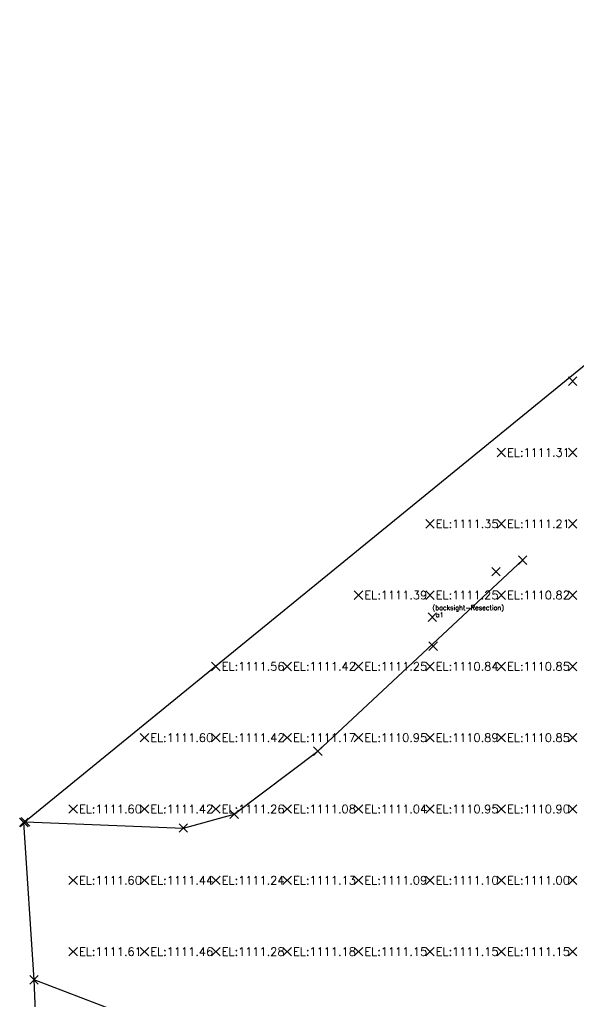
# Model space of a CAD drawing. Header units: metres. Extents: x -212 to 353974, y -37 to 356021.
# Drawn here: x 353707.91 to 353731.41, y 355979.96 to 356021.26 of the extents above; entities that cross this region are included whole.
import ezdxf

# ---------------------------------------------------------------- set-up
doc = ezdxf.new("R2010")
doc.units = ezdxf.units.M
for name, color, linetype in [('C-TINN-BNDY', 110, 'Continuous'), ('C-TOPO-TEXT', 7, 'Continuous'), ('Obs.ts.td2', 7, 'Continuous'), ('Obs.ts.td2_Mark', 7, 'Continuous'), ('Obs.ts.td2_point_desc_Mark', 7, 'Continuous'), ('Survey.td2', 7, 'Continuous'), ('V-NODE', 1, 'Continuous')]:
    doc.layers.add(name, color=color, linetype=linetype)
doc.styles.get("Standard").update_dxf_attribs({"font": 'simplex.shx'})

# ---------------------------------------------------------------- blocks, each defined once
blk = doc.blocks.new('*U1')
at = {"color": 0, "linetype": 'ByBlock', "lineweight": -2, "transparency": 16777216}
for p, q in [((-0.71, -0.71), (0.71, 0.71)), ((-0.71, 0.71), (0.71, -0.71))]:
    blk.add_line(p, q, dxfattribs=at)
blk = doc.blocks.new('*U13', base_point=(353729.0651, 355998.5205, 1110.8051))
at = {"layer": 'V-NODE', "lineweight": -2, "xscale": 0.25, "yscale": 0.25, "zscale": 0.25}
blk.add_blockref('*U1', (353729.0651, 355998.5205, 1110.8051), dxfattribs=at)
blk = doc.blocks.new('*U14', base_point=(353727.9393, 355998.0317, 1110.9292))
at = {"layer": 'V-NODE', "lineweight": -2, "xscale": 0.25, "yscale": 0.25, "zscale": 0.25}
blk.add_blockref('*U1', (353727.9393, 355998.0317, 1110.9292), dxfattribs=at)
blk = doc.blocks.new('*U15', base_point=(353725.3, 355994.9036, 1110.8157))
at = {"layer": 'V-NODE', "lineweight": -2, "xscale": 0.25, "yscale": 0.25, "zscale": 0.25}
blk.add_blockref('*U1', (353725.3, 355994.9036, 1110.8157), dxfattribs=at)
blk = doc.blocks.new('*U16', base_point=(353720.4513, 355990.4857, 1110.9926))
at = {"layer": 'V-NODE', "lineweight": -2, "xscale": 0.25, "yscale": 0.25, "zscale": 0.25}
blk.add_blockref('*U1', (353720.4513, 355990.4857, 1110.9926), dxfattribs=at)
blk = doc.blocks.new('*U17', base_point=(353716.9347, 355987.8264, 1111.1711))
at = {"layer": 'V-NODE', "lineweight": -2, "xscale": 0.25, "yscale": 0.25, "zscale": 0.25}
blk.add_blockref('*U1', (353716.9347, 355987.8264, 1111.1711), dxfattribs=at)
blk = doc.blocks.new('*U18', base_point=(353714.7969, 355987.2478, 1111.3429))
at = {"layer": 'V-NODE', "lineweight": -2, "xscale": 0.25, "yscale": 0.25, "zscale": 0.25}
blk.add_blockref('*U1', (353714.7969, 355987.2478, 1111.3429), dxfattribs=at)
blk = doc.blocks.new('*U19', base_point=(353708.1557, 355987.5096, 1111.7063))
at = {"layer": 'V-NODE', "lineweight": -2, "xscale": 0.25, "yscale": 0.25, "zscale": 0.25}
blk.add_blockref('*U1', (353708.1557, 355987.5096, 1111.7063), dxfattribs=at)
blk = doc.blocks.new('*U20', base_point=(353708.0881, 355987.489, 1111.6981))
at = {"layer": 'V-NODE', "lineweight": -2, "xscale": 0.25, "yscale": 0.25, "zscale": 0.25}
blk.add_blockref('*U1', (353708.0881, 355987.489, 1111.6981), dxfattribs=at)
blk = doc.blocks.new('*U21', base_point=(353708.0914, 355987.4806, 1111.7046))
at = {"layer": 'V-NODE', "lineweight": -2, "xscale": 0.25, "yscale": 0.25, "zscale": 0.25}
blk.add_blockref('*U1', (353708.0914, 355987.4806, 1111.7046), dxfattribs=at)
blk = doc.blocks.new('*U22', base_point=(353708.5155, 355980.861, 1111.7003))
at = {"layer": 'V-NODE', "lineweight": -2, "xscale": 0.25, "yscale": 0.25, "zscale": 0.25}
blk.add_blockref('*U1', (353708.5155, 355980.861, 1111.7003), dxfattribs=at)
blk = doc.blocks.new('*U1005', base_point=(353725.269, 355996.121, 1111.22))
at = {"layer": 'V-NODE', "lineweight": -2, "xscale": 0.25, "yscale": 0.25, "zscale": 0.25}
blk.add_blockref('*U1', (353725.269, 355996.121, 1111.22), dxfattribs=at)

msp = doc.modelspace()

# ---------------------------------------------------------------- linework, layer by layer
at = {"color": 3}
for points, elevation in [([(353708.15573, 355987.50957), (353714.79691, 355987.24777), (353716.93466, 355987.82639), (353720.45131, 355990.48575), (353729.06511, 355998.52053)], 1111.7063), ([(353711.12668, 355918.69751), (353716.2577, 355919.9791), (353726.84745, 355924.57423), (353732.01511, 355929.01794), (353735.69893, 355934.68427), (353736.75376, 355946.83106), (353735.94036, 355956.49144), (353729.282, 355970.01563), (353727.39831, 355972.55269), (353725.87762, 355974.71435), (353719.7291, 355976.57533), (353708.51554, 355980.861)], 1120.1917)]:
    msp.add_lwpolyline(points, dxfattribs=dict(at, elevation=elevation))
at = {"layer": 'C-TINN-BNDY', "color": 110, "linetype": 'Continuous', "lineweight": -3, "flags": 128}
msp.add_lwpolyline([(353775.21, 355901.71), (353712.5622, 355912.7583), (353711.1267, 355918.6975), (353708.5155, 355980.861), (353708.0881, 355987.489), (353740.9282, 356014.2822), (353747.106, 356021.1524), (353750.817, 356021.2633), (353812.9376, 356012.1745), (353824.7355, 356011.2064), (353848.7661, 355967.131), (353822.562, 355923.4685), (353819.2654, 355908.4098), (353816.3578, 355900.5401), (353810.1026, 355899.8343), (353796.5514, 355900.0834), (353789.7496, 355900.5389), (353783.2739, 355900.8121), (353775.21, 355901.71)], close=True, dxfattribs=at)
at = {"layer": 'C-TOPO-TEXT', "color": 6, "linetype": 'Continuous', "lineweight": -3}
for p, q in [((353730.98618, 356005.86947, 1111.26927), (353731.34539, 356006.22868, 1111.26927)), ((353730.98618, 356006.22868, 1111.26927), (353731.34539, 356005.86947, 1111.26927)), ((353727.98618, 356002.86947, 1111.30809), (353728.34539, 356003.22868, 1111.30809)), ((353727.98618, 356003.22868, 1111.30809), (353728.34539, 356002.86947, 1111.30809)), ((353730.98618, 356002.86947, 1111.17582), (353731.34539, 356003.22868, 1111.17582)), ((353730.98618, 356003.22868, 1111.17582), (353731.34539, 356002.86947, 1111.17582)), ((353724.98618, 355999.86947, 1111.34691), (353725.34539, 356000.22868, 1111.34691)), ((353724.98618, 356000.22868, 1111.34691), (353725.34539, 355999.86947, 1111.34691)), ((353727.98618, 355999.86947, 1111.21464), (353728.34539, 356000.22868, 1111.21464)), ((353727.98618, 356000.22868, 1111.21464), (353728.34539, 355999.86947, 1111.21464)), ((353730.98618, 355999.86947, 1110.9157), (353731.34539, 356000.22868, 1110.9157)), ((353730.98618, 356000.22868, 1110.9157), (353731.34539, 355999.86947, 1110.9157)), ((353721.98618, 355996.86947, 1111.38574), (353722.34539, 355997.22868, 1111.38574)), ((353721.98618, 355997.22868, 1111.38574), (353722.34539, 355996.86947, 1111.38574)), ((353724.98618, 355996.86947, 1111.25346), (353725.34539, 355997.22868, 1111.25346)), ((353724.98618, 355997.22868, 1111.25346), (353725.34539, 355996.86947, 1111.25346)), ((353727.98618, 355996.86947, 1110.81501), (353728.34539, 355997.22868, 1110.81501)), ((353727.98618, 355997.22868, 1110.81501), (353728.34539, 355996.86947, 1110.81501)), ((353730.98618, 355996.86947, 1110.94712), (353731.34539, 355997.22868, 1110.94712)), ((353730.98618, 355997.22868, 1110.94712), (353731.34539, 355996.86947, 1110.94712)), ((353715.98618, 355993.86947, 1111.55683), (353716.34539, 355994.22868, 1111.55683)), ((353715.98618, 355994.22868, 1111.55683), (353716.34539, 355993.86947, 1111.55683)), ((353718.98618, 355993.86947, 1111.42456), (353719.34539, 355994.22868, 1111.42456)), ((353718.98618, 355994.22868, 1111.42456), (353719.34539, 355993.86947, 1111.42456)), ((353721.98618, 355993.86947, 1111.25028), (353722.34539, 355994.22868, 1111.25028)), ((353721.98618, 355994.22868, 1111.25028), (353722.34539, 355993.86947, 1111.25028)), ((353724.98618, 355993.86947, 1110.83519), (353725.34539, 355994.22868, 1110.83519)), ((353724.98618, 355994.22868, 1110.83519), (353725.34539, 355993.86947, 1110.83519)), ((353727.98618, 355993.86947, 1110.85145), (353728.34539, 355994.22868, 1110.85145)), ((353727.98618, 355994.22868, 1110.85145), (353728.34539, 355993.86947, 1110.85145)), ((353730.98618, 355993.86947, 1110.87801), (353731.34539, 355994.22868, 1110.87801)), ((353730.98618, 355994.22868, 1110.87801), (353731.34539, 355993.86947, 1110.87801)), ((353712.98618, 355990.86947, 1111.59566), (353713.34539, 355991.22868, 1111.59566)), ((353712.98618, 355991.22868, 1111.59566), (353713.34539, 355990.86947, 1111.59566)), ((353715.98618, 355990.86947, 1111.42295), (353716.34539, 355991.22868, 1111.42295)), ((353715.98618, 355991.22868, 1111.42295), (353716.34539, 355990.86947, 1111.42295)), ((353718.98618, 355990.86947, 1111.16644), (353719.34539, 355991.22868, 1111.16644)), ((353718.98618, 355991.22868, 1111.16644), (353719.34539, 355990.86947, 1111.16644)), ((353721.98618, 355990.86947, 1110.94996), (353722.34539, 355991.22868, 1110.94996)), ((353721.98618, 355991.22868, 1110.94996), (353722.34539, 355990.86947, 1110.94996)), ((353724.98618, 355990.86947, 1110.89499), (353725.34539, 355991.22868, 1110.89499)), ((353724.98618, 355991.22868, 1110.89499), (353725.34539, 355990.86947, 1110.89499)), ((353727.98618, 355990.86947, 1110.85037), (353728.34539, 355991.22868, 1110.85037)), ((353727.98618, 355991.22868, 1110.85037), (353728.34539, 355990.86947, 1110.85037)), ((353730.98618, 355990.86947, 1110.91445), (353731.34539, 355991.22868, 1110.91445)), ((353730.98618, 355991.22868, 1110.91445), (353731.34539, 355990.86947, 1110.91445)), ((353709.98618, 355987.86947, 1111.59563), (353710.34539, 355988.22868, 1111.59563)), ((353709.98618, 355988.22868, 1111.59563), (353710.34539, 355987.86947, 1111.59563)), ((353712.98618, 355987.86947, 1111.42344), (353713.34539, 355988.22868, 1111.42344)), ((353712.98618, 355988.22868, 1111.42344), (353713.34539, 355987.86947, 1111.42344)), ((353715.98618, 355987.86947, 1111.25789), (353716.34539, 355988.22868, 1111.25789)), ((353715.98618, 355988.22868, 1111.25789), (353716.34539, 355987.86947, 1111.25789)), ((353718.98618, 355987.86947, 1111.08147), (353719.34539, 355988.22868, 1111.08147)), ((353718.98618, 355988.22868, 1111.08147), (353719.34539, 355987.86947, 1111.08147)), ((353721.98618, 355987.86947, 1111.03833), (353722.34539, 355988.22868, 1111.03833)), ((353721.98618, 355988.22868, 1111.03833), (353722.34539, 355987.86947, 1111.03833)), ((353724.98618, 355987.86947, 1110.95478), (353725.34539, 355988.22868, 1110.95478)), ((353724.98618, 355988.22868, 1110.95478), (353725.34539, 355987.86947, 1110.95478)), ((353727.98618, 355987.86947, 1110.89981), (353728.34539, 355988.22868, 1110.89981)), ((353727.98618, 355988.22868, 1110.89981), (353728.34539, 355987.86947, 1110.89981)), ((353730.98618, 355987.86947, 1110.89446), (353731.34539, 355988.22868, 1110.89446)), ((353730.98618, 355988.22868, 1110.89446), (353731.34539, 355987.86947, 1110.89446)), ((353709.98618, 355984.86947, 1111.60122), (353710.34539, 355985.22868, 1111.60122)), ((353709.98618, 355985.22868, 1111.60122), (353710.34539, 355984.86947, 1111.60122)), ((353712.98618, 355984.86947, 1111.43866), (353713.34539, 355985.22868, 1111.43866)), ((353712.98618, 355985.22868, 1111.43866), (353713.34539, 355984.86947, 1111.43866)), ((353715.98618, 355984.86947, 1111.23785), (353716.34539, 355985.22868, 1111.23785)), ((353715.98618, 355985.22868, 1111.23785), (353716.34539, 355984.86947, 1111.23785)), ((353718.98618, 355984.86947, 1111.12986), (353719.34539, 355985.22868, 1111.12986)), ((353718.98618, 355985.22868, 1111.12986), (353719.34539, 355984.86947, 1111.12986)), ((353721.98618, 355984.86947, 1111.09285), (353722.34539, 355985.22868, 1111.09285)), ((353721.98618, 355985.22868, 1111.09285), (353722.34539, 355984.86947, 1111.09285)), ((353724.98618, 355984.86947, 1111.09539), (353725.34539, 355985.22868, 1111.09539)), ((353724.98618, 355985.22868, 1111.09539), (353725.34539, 355984.86947, 1111.09539)), ((353727.98618, 355984.86947, 1111.00194), (353728.34539, 355985.22868, 1111.00194)), ((353727.98618, 355985.22868, 1111.00194), (353728.34539, 355984.86947, 1111.00194)), ((353730.98618, 355984.86947, 1110.90464), (353731.34539, 355985.22868, 1110.90464)), ((353730.98618, 355985.22868, 1110.90464), (353731.34539, 355984.86947, 1110.90464)), ((353709.98618, 355981.86947, 1111.60908), (353710.34539, 355982.22868, 1111.60908)), ((353709.98618, 355982.22868, 1111.60908), (353710.34539, 355981.86947, 1111.60908)), ((353712.98618, 355981.86947, 1111.45507), (353713.34539, 355982.22868, 1111.45507)), ((353712.98618, 355982.22868, 1111.45507), (353713.34539, 355981.86947, 1111.45507)), ((353715.98618, 355981.86947, 1111.2823), (353716.34539, 355982.22868, 1111.2823)), ((353715.98618, 355982.22868, 1111.2823), (353716.34539, 355981.86947, 1111.2823)), ((353718.98618, 355981.86947, 1111.17824), (353719.34539, 355982.22868, 1111.17824)), ((353718.98618, 355982.22868, 1111.17824), (353719.34539, 355981.86947, 1111.17824)), ((353721.98618, 355981.86947, 1111.14738), (353722.34539, 355982.22868, 1111.14738)), ((353721.98618, 355982.22868, 1111.14738), (353722.34539, 355981.86947, 1111.14738)), ((353724.98618, 355981.86947, 1111.14991), (353725.34539, 355982.22868, 1111.14991)), ((353724.98618, 355982.22868, 1111.14991), (353725.34539, 355981.86947, 1111.14991)), ((353727.98618, 355981.86947, 1111.15244), (353728.34539, 355982.22868, 1111.15244)), ((353727.98618, 355982.22868, 1111.15244), (353728.34539, 355981.86947, 1111.15244)), ((353730.98618, 355981.86947, 1111.14401), (353731.34539, 355982.22868, 1111.14401)), ((353730.98618, 355982.22868, 1111.14401), (353731.34539, 355981.86947, 1111.14401))]:
    msp.add_line(p, q, dxfattribs=at)
at = {"layer": 'Obs.ts.td2'}
msp.add_point((353725.269, 355996.121, 1111.22), dxfattribs=at)
at = {"layer": 'Survey.td2'}
for p in [(353729.06511, 355998.52053, 1110.8051), (353727.93929, 355998.0317, 1110.9292), (353725.30003, 355994.9036, 1110.8157), (353720.45131, 355990.48575, 1110.9926), (353716.93466, 355987.82639, 1111.1711), (353708.08809, 355987.489, 1111.6981), (353708.09136, 355987.48063, 1111.7046), (353708.15573, 355987.50957, 1111.7063), (353714.79691, 355987.24777, 1111.3429), (353708.51554, 355980.861, 1111.7003)]:
    msp.add_point(p, dxfattribs=at)

# ---------------------------------------------------------------- block references
at = {"layer": 'V-NODE'}
for name, p in [('*U13', (353729.0651, 355998.5205, 1110.8051)), ('*U14', (353727.9393, 355998.0317, 1110.9292)), ('*U1005', (353725.269, 355996.121, 1111.22)), ('*U15', (353725.3, 355994.9036, 1110.8157)), ('*U16', (353720.4513, 355990.4857, 1110.9926)), ('*U17', (353716.9347, 355987.8264, 1111.1711)), ('*U20', (353708.0881, 355987.489, 1111.6981)), ('*U21', (353708.0914, 355987.4806, 1111.7046)), ('*U19', (353708.1557, 355987.5096, 1111.7063)), ('*U18', (353714.7969, 355987.2478, 1111.3429)), ('*U22', (353708.5155, 355980.861, 1111.7003))]:
    msp.add_blockref(name, p, dxfattribs=at)

# ---------------------------------------------------------------- texts
at = {"layer": 'C-TOPO-TEXT', "color": 7, "linetype": 'Continuous', "lineweight": -3, "char_height": 0.35, "attachment_point": 4}
for s, insert in [('EL:1111.31', (353728.40889, 356003.04908, 1111.30809)), ('EL:1111.35', (353725.40889, 356000.04908, 1111.34691)), ('EL:1111.21', (353728.40889, 356000.04908, 1111.21464)), ('EL:1111.39', (353722.40889, 355997.04908, 1111.38574)), ('EL:1111.25', (353725.40889, 355997.04908, 1111.25346)), ('EL:1110.82', (353728.40889, 355997.04908, 1110.81501)), ('EL:1111.56', (353716.40889, 355994.04908, 1111.55683)), ('EL:1111.42', (353719.40889, 355994.04908, 1111.42456)), ('EL:1111.25', (353722.40889, 355994.04908, 1111.25028)), ('EL:1110.84', (353725.40889, 355994.04908, 1110.83519)), ('EL:1110.85', (353728.40889, 355994.04908, 1110.85145)), ('EL:1111.60', (353713.40889, 355991.04908, 1111.59566)), ('EL:1111.42', (353716.40889, 355991.04908, 1111.42295)), ('EL:1111.17', (353719.40889, 355991.04908, 1111.16644)), ('EL:1110.95', (353722.40889, 355991.04908, 1110.94996)), ('EL:1110.89', (353725.40889, 355991.04908, 1110.89499)), ('EL:1110.85', (353728.40889, 355991.04908, 1110.85037)), ('EL:1111.60', (353710.40889, 355988.04908, 1111.59563)), ('EL:1111.42', (353713.40889, 355988.04908, 1111.42344)), ('EL:1111.26', (353716.40889, 355988.04908, 1111.25789)), ('EL:1111.08', (353719.40889, 355988.04908, 1111.08147)), ('EL:1111.04', (353722.40889, 355988.04908, 1111.03833)), ('EL:1110.95', (353725.40889, 355988.04908, 1110.95478)), ('EL:1110.90', (353728.40889, 355988.04908, 1110.89981)), ('EL:1111.60', (353710.40889, 355985.04908, 1111.60122)), ('EL:1111.44', (353713.40889, 355985.04908, 1111.43866)), ('EL:1111.24', (353716.40889, 355985.04908, 1111.23785)), ('EL:1111.13', (353719.40889, 355985.04908, 1111.12986)), ('EL:1111.09', (353722.40889, 355985.04908, 1111.09285)), ('EL:1111.10', (353725.40889, 355985.04908, 1111.09539)), ('EL:1111.00', (353728.40889, 355985.04908, 1111.00194)), ('EL:1111.61', (353710.40889, 355982.04908, 1111.60908)), ('EL:1111.46', (353713.40889, 355982.04908, 1111.45507)), ('EL:1111.28', (353716.40889, 355982.04908, 1111.2823)), ('EL:1111.18', (353719.40889, 355982.04908, 1111.17824)), ('EL:1111.15', (353722.40889, 355982.04908, 1111.14738)), ('EL:1111.15', (353725.40889, 355982.04908, 1111.14991)), ('EL:1111.15', (353728.40889, 355982.04908, 1111.15244))]:
    msp.add_mtext(s, dxfattribs=dict(at, insert=insert))
at = {"layer": 'Obs.ts.td2_Mark'}
msp.add_text(' a1', height=0.2, dxfattribs=at).set_placement((353725.269, 355996.121, 1111.22))
at = {"layer": 'Obs.ts.td2_point_desc_Mark'}
msp.add_text('(backsight-Resection)', height=0.2, dxfattribs=at).set_placement((353725.269, 355996.421, 1111.22))

doc.saveas('drawing.dxf')
